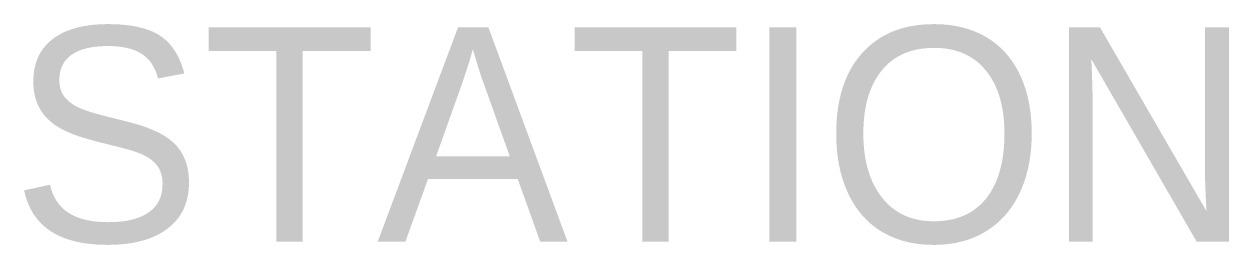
# Model space of a CAD drawing. Header units: inches. Extents: x -0.355 to 0.349, y 0.092 to 0.221.
import ezdxf
from ezdxf.enums import TextEntityAlignment as Align

# ---------------------------------------------------------------- set-up
doc = ezdxf.new("R2010")
doc.units = ezdxf.units.IN
doc.header["$MEASUREMENT"] = 0

msp = doc.modelspace()

# ---------------------------------------------------------------- texts
at = {"color": 0, "linetype": 'ByBlock', "lineweight": -2}
msp.add_attdef('STATION', text='00+00', height=0.125, dxfattribs=at).set_placement((0, 0.09375), align=Align.CENTER)

doc.saveas('drawing.dxf')
